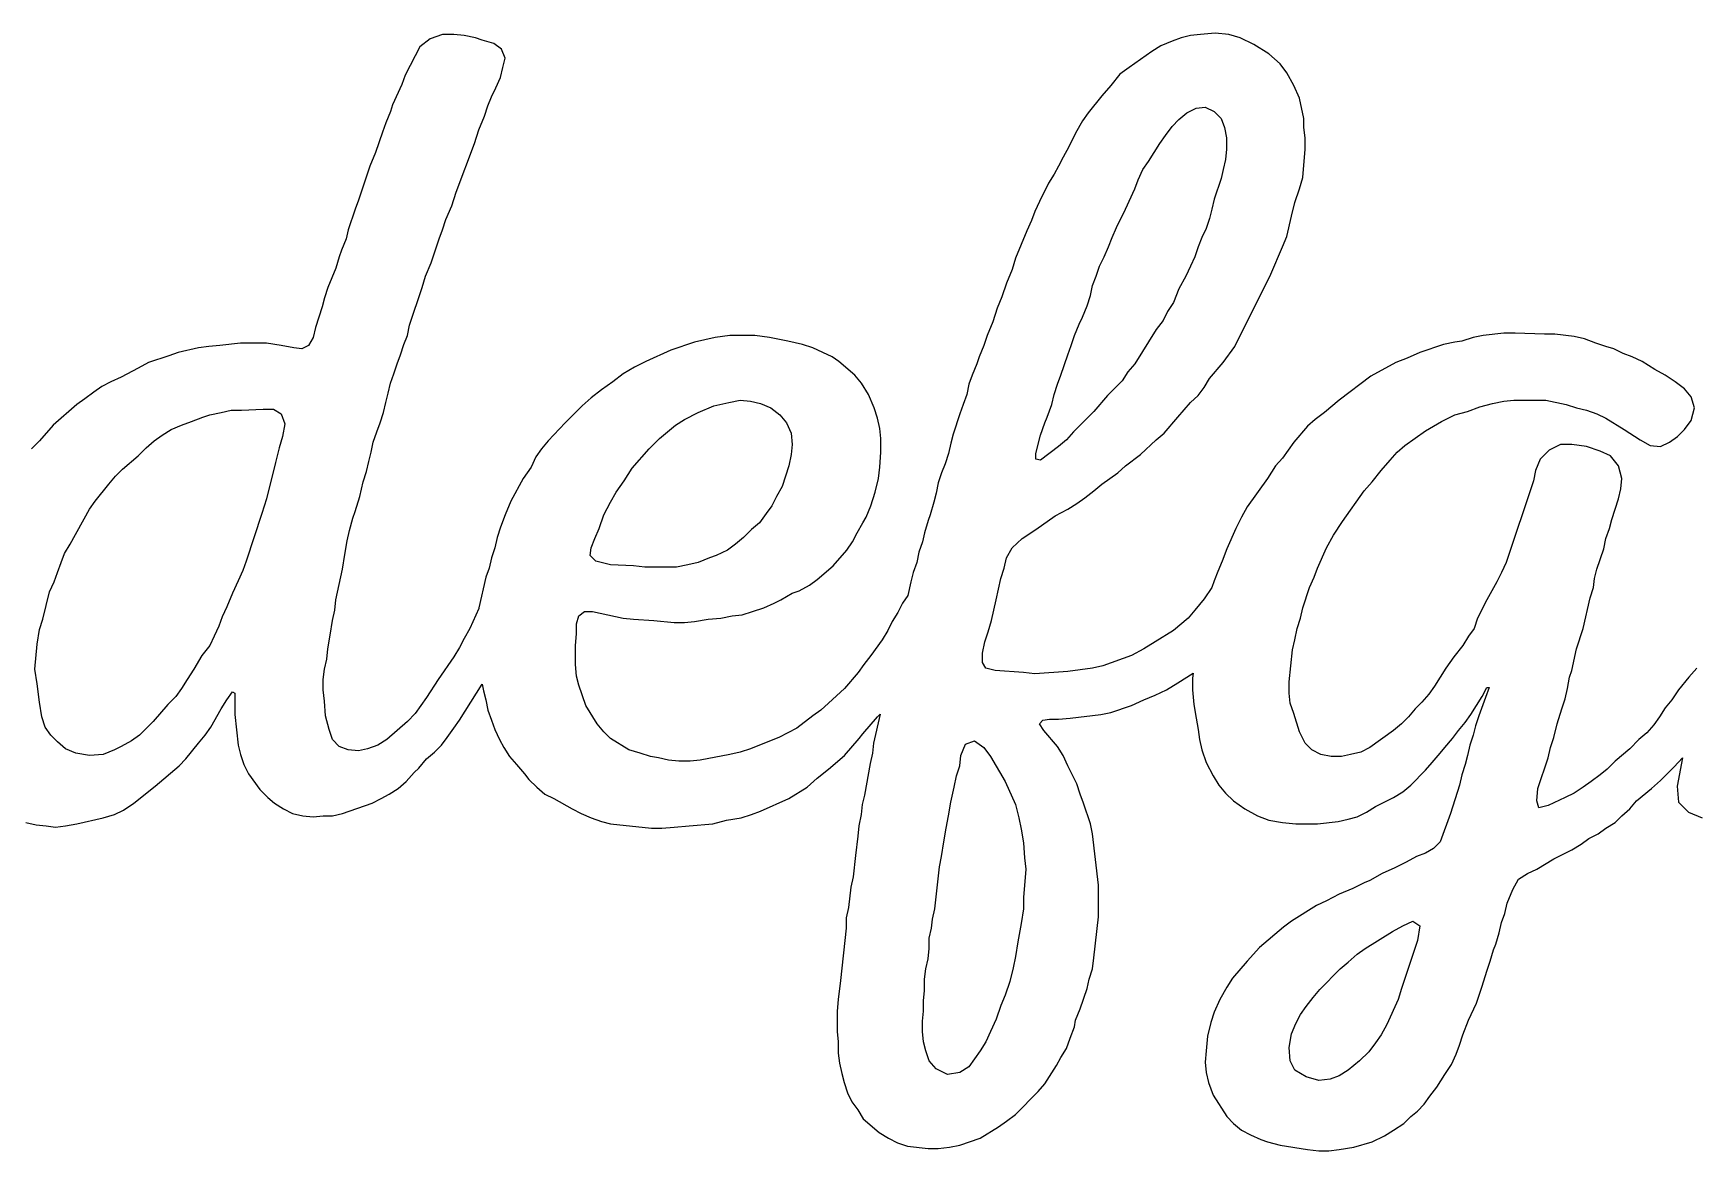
# Model space of a CAD drawing. Header units: metres. Extents: x 0 to 150, y -4 to 10.
# Drawn here: x 18.83 to 39.16, y -4.1 to 9.57 of the extents above; entities that cross this region are included whole.
import ezdxf

# ---------------------------------------------------------------- set-up
doc = ezdxf.new("R2010")
doc.units = ezdxf.units.M

msp = doc.modelspace()

# ---------------------------------------------------------------- linework, layer by layer
for p, q in [((33.285, 9.569), (33.105, 9.555)), ((33.452, 9.555), (33.285, 9.569)), ((23.556, 9.402), (23.5, 9.291)), ((23.681, 9.499), (23.556, 9.402)), ((23.834, 9.555), (23.681, 9.499)), ((23.973, 9.555), (23.834, 9.555)), ((24.098, 9.541), (23.973, 9.555)), ((24.236, 9.513), (24.098, 9.541)), ((24.32, 9.485), (24.236, 9.513)), ((24.459, 9.444), (24.32, 9.485)), ((24.556, 9.374), (24.459, 9.444)), ((24.598, 9.263), (24.556, 9.374)), ((32.619, 9.416), (32.508, 9.347)), ((32.758, 9.472), (32.619, 9.416)), ((32.869, 9.513), (32.758, 9.472)), ((32.98, 9.541), (32.869, 9.513)), ((33.105, 9.555), (32.98, 9.541)), ((33.591, 9.513), (33.452, 9.555)), ((33.758, 9.43), (33.591, 9.513)), ((33.938, 9.319), (33.758, 9.43)), ((23.5, 9.291), (23.375, 9.055)), ((24.542, 9.027), (24.57, 9.152)), ((24.57, 9.152), (24.598, 9.263)), ((32.23, 9.152), (32.119, 9.069)), ((32.508, 9.347), (32.23, 9.152)), ((34.077, 9.194), (33.938, 9.319)), ((34.16, 9.083), (34.077, 9.194)), ((23.375, 9.055), (23.334, 8.944)), ((24.486, 8.902), (24.542, 9.027)), ((32.119, 9.069), (32.008, 8.93)), ((34.244, 8.93), (34.16, 9.083)), ((23.334, 8.944), (23.223, 8.694)), ((24.389, 8.68), (24.431, 8.791)), ((24.431, 8.791), (24.486, 8.902)), ((31.897, 8.805), (31.73, 8.597)), ((32.008, 8.93), (31.897, 8.805)), ((34.313, 8.777), (34.244, 8.93)), ((34.369, 8.527), (34.313, 8.777)), ((23.195, 8.61), (23.139, 8.472)), ((23.223, 8.694), (23.195, 8.61)), ((24.278, 8.388), (24.348, 8.555)), ((24.348, 8.555), (24.389, 8.68)), ((31.73, 8.597), (31.66, 8.499)), ((32.841, 8.513), (32.938, 8.597)), ((32.938, 8.597), (33.049, 8.652)), ((33.049, 8.652), (33.16, 8.666)), ((33.16, 8.666), (33.272, 8.61)), ((33.272, 8.61), (33.355, 8.527)), ((23.098, 8.36), (23.014, 8.11)), ((23.139, 8.472), (23.098, 8.36)), ((24.223, 8.222), (24.278, 8.388)), ((31.577, 8.347), (31.494, 8.18)), ((31.66, 8.499), (31.577, 8.347)), ((32.674, 8.319), (32.758, 8.43)), ((32.758, 8.43), (32.841, 8.513)), ((33.355, 8.527), (33.397, 8.416)), ((33.397, 8.416), (33.424, 8.291)), ((34.369, 8.416), (34.369, 8.527)), ((34.383, 8.291), (34.369, 8.416)), ((24, 7.624), (24.223, 8.222)), ((31.494, 8.18), (31.424, 8.055)), ((32.466, 7.999), (32.605, 8.222)), ((32.605, 8.222), (32.674, 8.319)), ((33.424, 8.152), (33.41, 8.027)), ((33.424, 8.291), (33.424, 8.152)), ((34.355, 7.805), (34.383, 8.152)), ((34.383, 8.152), (34.383, 8.291)), ((22.945, 7.944), (22.806, 7.527)), ((23.014, 8.11), (22.945, 7.944)), ((31.369, 7.944), (31.313, 7.847)), ((31.424, 8.055), (31.369, 7.944)), ((32.397, 7.902), (32.466, 7.999)), ((33.41, 8.027), (33.383, 7.902)), ((31.244, 7.735), (31.133, 7.513)), ((31.313, 7.847), (31.244, 7.735)), ((32.299, 7.666), (32.341, 7.777)), ((32.341, 7.777), (32.397, 7.902)), ((33.355, 7.791), (33.272, 7.541)), ((33.383, 7.902), (33.355, 7.791)), ((34.313, 7.666), (34.355, 7.805)), ((22.806, 7.527), (22.764, 7.416)), ((23.945, 7.458), (24, 7.624)), ((32.188, 7.416), (32.299, 7.666)), ((33.272, 7.541), (33.244, 7.416)), ((34.258, 7.499), (34.313, 7.666)), ((22.764, 7.416), (22.681, 7.166)), ((23.875, 7.291), (23.945, 7.458)), ((31.077, 7.388), (31.035, 7.277)), ((31.133, 7.513), (31.077, 7.388)), ((32.077, 7.194), (32.188, 7.416)), ((33.244, 7.416), (33.216, 7.305)), ((34.16, 7.083), (34.216, 7.333)), ((34.216, 7.333), (34.258, 7.499)), ((22.681, 7.166), (22.653, 7.055)), ((23.792, 7.055), (23.834, 7.166)), ((23.834, 7.166), (23.875, 7.291)), ((30.98, 7.152), (30.841, 6.819)), ((31.035, 7.277), (30.98, 7.152)), ((32.022, 7.069), (32.077, 7.194)), ((33.174, 7.18), (33.119, 7.069)), ((33.216, 7.305), (33.174, 7.18)), ((22.598, 6.916), (22.57, 6.833)), ((22.653, 7.055), (22.598, 6.916)), ((23.695, 6.763), (23.792, 7.055)), ((31.924, 6.833), (31.98, 6.958)), ((31.98, 6.958), (32.022, 7.069)), ((33.077, 6.958), (33.035, 6.833)), ((33.119, 7.069), (33.077, 6.958)), ((33.966, 6.624), (34.105, 6.958)), ((34.105, 6.958), (34.16, 7.083)), ((22.57, 6.833), (22.528, 6.694)), ((23.625, 6.597), (23.695, 6.763)), ((30.841, 6.819), (30.799, 6.68)), ((31.827, 6.597), (31.869, 6.722)), ((31.869, 6.722), (31.924, 6.833)), ((32.98, 6.722), (32.924, 6.597)), ((33.035, 6.833), (32.98, 6.722)), ((22.528, 6.694), (22.431, 6.458)), ((23.584, 6.458), (23.625, 6.597)), ((30.73, 6.513), (30.674, 6.347)), ((30.799, 6.68), (30.73, 6.513)), ((31.785, 6.486), (31.827, 6.597)), ((32.924, 6.597), (32.841, 6.444)), ((33.522, 5.736), (33.966, 6.624)), ((22.389, 6.333), (22.361, 6.222)), ((22.431, 6.458), (22.389, 6.333)), ((23.431, 5.999), (23.584, 6.458)), ((30.674, 6.347), (30.619, 6.208)), ((31.716, 6.236), (31.758, 6.361)), ((31.758, 6.361), (31.785, 6.486)), ((32.841, 6.444), (32.772, 6.277)), ((22.361, 6.222), (22.278, 5.972)), ((30.619, 6.208), (30.563, 6.041)), ((31.66, 6.097), (31.716, 6.236)), ((32.702, 6.166), (32.647, 6.055)), ((32.772, 6.277), (32.702, 6.166)), ((22.278, 5.972), (22.25, 5.847)), ((23.403, 5.874), (23.431, 5.999)), ((30.563, 6.041), (30.494, 5.874)), ((31.563, 5.874), (31.619, 6.013)), ((31.619, 6.013), (31.66, 6.097)), ((32.563, 5.944), (32.299, 5.527)), ((32.647, 6.055), (32.563, 5.944)), ((36.813, 5.902), (36.563, 5.874)), ((36.952, 5.902), (36.813, 5.902)), ((37.313, 5.888), (36.952, 5.902)), ((20.848, 5.722), (20.598, 5.666)), ((20.973, 5.736), (20.848, 5.722)), ((21.111, 5.749), (20.973, 5.736)), ((21.361, 5.777), (21.111, 5.749)), ((21.681, 5.777), (21.361, 5.777)), ((21.861, 5.749), (21.681, 5.777)), ((22.014, 5.722), (21.861, 5.749)), ((22.111, 5.708), (22.014, 5.722)), ((22.195, 5.749), (22.111, 5.708)), ((22.25, 5.847), (22.195, 5.749)), ((23.32, 5.638), (23.361, 5.763)), ((23.361, 5.763), (23.403, 5.874)), ((26.625, 5.694), (26.32, 5.555)), ((26.917, 5.791), (26.625, 5.694)), ((27.167, 5.847), (26.917, 5.791)), ((27.348, 5.874), (27.167, 5.847)), ((27.653, 5.874), (27.348, 5.874)), ((27.834, 5.847), (27.653, 5.874)), ((28.056, 5.805), (27.834, 5.847)), ((28.236, 5.763), (28.056, 5.805)), ((28.361, 5.722), (28.236, 5.763)), ((28.486, 5.666), (28.361, 5.722)), ((30.452, 5.749), (30.397, 5.611)), ((30.494, 5.874), (30.452, 5.749)), ((31.48, 5.638), (31.522, 5.749)), ((31.522, 5.749), (31.563, 5.874)), ((33.383, 5.541), (33.522, 5.736)), ((36.077, 5.763), (35.786, 5.666)), ((36.216, 5.791), (36.077, 5.763)), ((36.3, 5.805), (36.216, 5.791)), ((36.438, 5.847), (36.3, 5.805)), ((36.563, 5.874), (36.438, 5.847)), ((37.438, 5.888), (37.313, 5.888)), ((37.675, 5.861), (37.438, 5.888)), ((37.8, 5.833), (37.675, 5.861)), ((37.938, 5.777), (37.8, 5.833)), ((38.063, 5.736), (37.938, 5.777)), ((38.161, 5.708), (38.063, 5.736)), ((38.272, 5.652), (38.161, 5.708)), ((20.236, 5.541), (20.111, 5.472)), ((20.486, 5.624), (20.236, 5.541)), ((20.598, 5.666), (20.486, 5.624)), ((23.236, 5.402), (23.278, 5.527)), ((23.278, 5.527), (23.32, 5.638)), ((26.32, 5.555), (26.181, 5.486)), ((28.598, 5.611), (28.486, 5.666)), ((28.681, 5.555), (28.598, 5.611)), ((28.875, 5.388), (28.681, 5.555)), ((30.369, 5.527), (30.313, 5.388)), ((30.397, 5.611), (30.369, 5.527)), ((31.397, 5.388), (31.48, 5.638)), ((32.299, 5.527), (32.216, 5.43)), ((33.216, 5.347), (33.383, 5.541)), ((35.494, 5.541), (35.188, 5.374)), ((35.633, 5.597), (35.494, 5.541)), ((35.786, 5.666), (35.633, 5.597)), ((38.383, 5.611), (38.272, 5.652)), ((38.508, 5.555), (38.383, 5.611)), ((38.661, 5.458), (38.508, 5.555)), ((19.778, 5.305), (19.667, 5.249)), ((19.903, 5.361), (19.778, 5.305)), ((20.111, 5.472), (19.903, 5.361)), ((23.167, 5.166), (23.195, 5.291)), ((23.195, 5.291), (23.236, 5.402)), ((25.917, 5.305), (25.778, 5.208)), ((26.042, 5.402), (25.917, 5.305)), ((26.181, 5.486), (26.042, 5.402)), ((28.959, 5.291), (28.875, 5.388)), ((29.042, 5.152), (28.959, 5.291)), ((30.313, 5.388), (30.272, 5.277)), ((31.355, 5.277), (31.397, 5.388)), ((32.147, 5.319), (31.966, 5.138)), ((32.216, 5.43), (32.147, 5.319)), ((33.147, 5.236), (33.216, 5.347)), ((35.188, 5.374), (34.8, 5.083)), ((38.786, 5.388), (38.661, 5.458)), ((38.911, 5.305), (38.786, 5.388)), ((39.022, 5.222), (38.911, 5.305)), ((19.459, 5.097), (19.361, 5.027)), ((19.57, 5.18), (19.459, 5.097)), ((19.667, 5.249), (19.57, 5.18)), ((23.139, 5.055), (23.167, 5.166)), ((25.653, 5.111), (25.542, 5.013)), ((25.778, 5.208), (25.653, 5.111)), ((29.111, 4.986), (29.042, 5.152)), ((30.244, 5.152), (30.202, 5.027)), ((30.272, 5.277), (30.244, 5.152)), ((31.285, 5.027), (31.313, 5.152)), ((31.313, 5.152), (31.355, 5.277)), ((31.966, 5.138), (31.799, 4.944)), ((32.98, 5.055), (33.077, 5.138)), ((33.077, 5.138), (33.147, 5.236)), ((39.105, 5.124), (39.022, 5.222)), ((39.147, 4.986), (39.105, 5.124)), ((19.361, 5.027), (19.07, 4.777)), ((20.903, 4.874), (20.986, 4.902)), ((20.986, 4.902), (21.125, 4.93)), ((21.125, 4.93), (21.25, 4.958)), ((21.25, 4.958), (21.375, 4.958)), ((21.375, 4.958), (21.639, 4.972)), ((21.639, 4.972), (21.764, 4.972)), ((21.764, 4.972), (21.861, 4.916)), ((21.861, 4.916), (21.903, 4.791)), ((23.07, 4.805), (23.111, 4.93)), ((23.111, 4.93), (23.139, 5.055)), ((25.542, 5.013), (25.334, 4.805)), ((26.792, 4.847), (26.959, 4.93)), ((26.959, 4.93), (27.153, 5.013)), ((27.153, 5.013), (27.334, 5.055)), ((27.334, 5.055), (27.473, 5.083)), ((27.473, 5.083), (27.598, 5.069)), ((27.598, 5.069), (27.723, 5.041)), ((27.723, 5.041), (27.848, 4.986)), ((27.848, 4.986), (27.959, 4.902)), ((27.959, 4.902), (28.042, 4.805)), ((29.153, 4.861), (29.111, 4.986)), ((30.16, 4.916), (30.077, 4.666)), ((30.202, 5.027), (30.16, 4.916)), ((31.23, 4.874), (31.285, 5.027)), ((31.799, 4.944), (31.549, 4.694)), ((32.827, 4.874), (32.98, 5.055)), ((34.619, 4.93), (34.508, 4.847)), ((34.8, 5.083), (34.619, 4.93)), ((36.05, 4.819), (36.216, 4.902)), ((36.216, 4.902), (36.369, 4.944)), ((36.369, 4.944), (36.522, 4.999)), ((36.522, 4.999), (36.675, 5.041)), ((36.675, 5.041), (36.813, 5.069)), ((36.813, 5.069), (36.938, 5.083)), ((36.938, 5.083), (37.327, 5.083)), ((37.327, 5.083), (37.577, 5.027)), ((37.577, 5.027), (37.702, 4.986)), ((37.702, 4.986), (37.827, 4.958)), ((37.827, 4.958), (37.952, 4.916)), ((37.952, 4.916), (38.063, 4.861)), ((39.105, 4.833), (39.147, 4.986)), ((19.07, 4.777), (18.903, 4.583)), ((20.403, 4.652), (20.514, 4.722)), ((20.514, 4.722), (20.639, 4.777)), ((20.639, 4.777), (20.764, 4.819)), ((20.764, 4.819), (20.903, 4.874)), ((21.903, 4.791), (21.875, 4.638)), ((22.986, 4.569), (23.028, 4.694)), ((23.028, 4.694), (23.07, 4.805)), ((25.334, 4.805), (25.125, 4.583)), ((26.486, 4.611), (26.681, 4.777)), ((26.681, 4.777), (26.792, 4.847)), ((28.042, 4.805), (28.098, 4.68)), ((28.098, 4.68), (28.111, 4.541)), ((29.181, 4.736), (29.153, 4.861)), ((29.195, 4.611), (29.181, 4.736)), ((31.147, 4.652), (31.202, 4.805)), ((31.202, 4.805), (31.23, 4.874)), ((31.549, 4.694), (31.466, 4.597)), ((32.563, 4.597), (32.66, 4.68)), ((32.66, 4.68), (32.827, 4.874)), ((34.411, 4.763), (34.244, 4.569)), ((34.508, 4.847), (34.411, 4.763)), ((35.605, 4.527), (35.855, 4.708)), ((35.855, 4.708), (36.05, 4.819)), ((38.063, 4.861), (38.286, 4.722)), ((38.286, 4.722), (38.48, 4.597)), ((38.938, 4.638), (39.022, 4.722)), ((39.022, 4.722), (39.105, 4.833)), ((18.903, 4.583), (18.806, 4.486)), ((20.111, 4.402), (20.209, 4.499)), ((20.209, 4.499), (20.306, 4.583)), ((20.306, 4.583), (20.403, 4.652)), ((21.834, 4.499), (21.792, 4.319)), ((21.875, 4.638), (21.834, 4.499)), ((22.959, 4.444), (22.986, 4.569)), ((25.042, 4.486), (24.973, 4.388)), ((25.125, 4.583), (25.042, 4.486)), ((26.153, 4.249), (26.361, 4.486)), ((26.361, 4.486), (26.486, 4.611)), ((28.111, 4.541), (28.098, 4.416)), ((29.195, 4.444), (29.195, 4.611)), ((30.049, 4.555), (30.022, 4.43)), ((30.077, 4.666), (30.049, 4.555)), ((31.091, 4.43), (31.147, 4.652)), ((31.369, 4.513), (31.147, 4.347)), ((31.466, 4.597), (31.369, 4.513)), ((32.369, 4.416), (32.563, 4.597)), ((34.244, 4.569), (34.105, 4.374)), ((35.508, 4.444), (35.605, 4.527)), ((37.508, 4.541), (37.369, 4.472)), ((37.647, 4.541), (37.508, 4.541)), ((37.827, 4.513), (37.647, 4.541)), ((37.994, 4.458), (37.827, 4.513)), ((38.48, 4.597), (38.605, 4.527)), ((38.605, 4.527), (38.73, 4.513)), ((38.73, 4.513), (38.841, 4.569)), ((38.841, 4.569), (38.938, 4.638)), ((19.917, 4.236), (20.111, 4.402)), ((21.792, 4.319), (21.681, 3.874)), ((22.903, 4.208), (22.931, 4.333)), ((22.931, 4.333), (22.959, 4.444)), ((24.973, 4.388), (24.917, 4.263)), ((28.07, 4.277), (27.986, 4.027)), ((28.098, 4.416), (28.07, 4.277)), ((29.181, 4.263), (29.195, 4.444)), ((29.98, 4.305), (29.938, 4.194)), ((30.022, 4.43), (29.98, 4.305)), ((31.091, 4.361), (31.091, 4.43)), ((31.147, 4.347), (31.091, 4.361)), ((32.091, 4.194), (32.188, 4.277)), ((32.188, 4.277), (32.369, 4.416)), ((34.022, 4.277), (33.925, 4.124)), ((34.105, 4.374), (34.022, 4.277)), ((35.313, 4.222), (35.425, 4.347)), ((35.425, 4.347), (35.508, 4.444)), ((37.258, 4.361), (37.202, 4.222)), ((37.369, 4.472), (37.258, 4.361)), ((38.119, 4.402), (37.994, 4.458)), ((38.216, 4.277), (38.119, 4.402)), ((38.258, 4.124), (38.216, 4.277)), ((19.75, 4.055), (19.834, 4.152)), ((19.834, 4.152), (19.917, 4.236)), ((22.82, 3.902), (22.861, 4.083)), ((22.861, 4.083), (22.903, 4.208)), ((24.82, 4.124), (24.667, 3.847)), ((24.917, 4.263), (24.82, 4.124)), ((25.959, 3.958), (26.056, 4.097)), ((26.056, 4.097), (26.153, 4.249)), ((29.125, 3.958), (29.167, 4.124)), ((29.167, 4.124), (29.181, 4.263)), ((29.897, 4.069), (29.869, 3.944)), ((29.938, 4.194), (29.897, 4.069)), ((31.897, 4.055), (32.091, 4.194)), ((33.925, 4.124), (33.675, 3.777)), ((35.105, 3.972), (35.202, 4.083)), ((35.202, 4.083), (35.313, 4.222)), ((37.175, 4.097), (36.841, 3.097)), ((37.202, 4.222), (37.175, 4.097)), ((38.244, 3.999), (38.258, 4.124)), ((19.584, 3.847), (19.75, 4.055)), ((21.681, 3.874), (21.625, 3.694)), ((22.764, 3.722), (22.82, 3.902)), ((25.889, 3.833), (25.959, 3.958)), ((27.917, 3.902), (27.861, 3.791)), ((27.986, 4.027), (27.917, 3.902)), ((29.07, 3.791), (29.125, 3.958)), ((29.869, 3.944), (29.841, 3.833)), ((31.591, 3.819), (31.688, 3.888)), ((31.688, 3.888), (31.799, 3.972)), ((31.799, 3.972), (31.897, 4.055)), ((34.841, 3.597), (35.105, 3.972)), ((38.133, 3.624), (38.216, 3.874)), ((38.216, 3.874), (38.244, 3.999)), ((19.278, 3.319), (19.514, 3.749)), ((19.514, 3.749), (19.584, 3.847)), ((21.625, 3.694), (21.431, 3.111)), ((22.736, 3.638), (22.764, 3.722)), ((24.598, 3.68), (24.542, 3.527)), ((24.667, 3.847), (24.598, 3.68)), ((25.75, 3.513), (25.806, 3.68)), ((25.806, 3.68), (25.889, 3.833)), ((27.792, 3.694), (27.709, 3.583)), ((27.861, 3.791), (27.792, 3.694)), ((29.014, 3.652), (29.07, 3.791)), ((29.799, 3.68), (29.772, 3.611)), ((29.841, 3.833), (29.799, 3.68)), ((31.091, 3.499), (31.327, 3.666)), ((31.327, 3.666), (31.48, 3.749)), ((31.48, 3.749), (31.591, 3.819)), ((33.675, 3.777), (33.605, 3.652)), ((22.667, 3.361), (22.695, 3.486)), ((22.695, 3.486), (22.736, 3.638)), ((24.542, 3.527), (24.5, 3.402)), ((25.695, 3.388), (25.75, 3.513)), ((27.611, 3.499), (27.514, 3.402)), ((27.709, 3.583), (27.611, 3.499)), ((28.848, 3.347), (28.903, 3.458)), ((28.903, 3.458), (28.973, 3.583)), ((28.973, 3.583), (29.014, 3.652)), ((29.73, 3.458), (29.702, 3.347)), ((29.772, 3.611), (29.73, 3.458)), ((30.924, 3.388), (31.091, 3.499)), ((33.536, 3.513), (33.425, 3.263)), ((33.605, 3.652), (33.536, 3.513)), ((34.73, 3.43), (34.841, 3.597)), ((38.063, 3.388), (38.105, 3.513)), ((38.105, 3.513), (38.133, 3.624)), ((19.209, 3.208), (19.278, 3.319)), ((22.639, 3.194), (22.667, 3.361)), ((24.473, 3.277), (24.431, 3.152)), ((24.5, 3.402), (24.473, 3.277)), ((25.639, 3.18), (25.653, 3.277)), ((25.653, 3.277), (25.695, 3.388)), ((27.417, 3.319), (27.32, 3.249)), ((27.514, 3.402), (27.417, 3.319)), ((28.778, 3.249), (28.848, 3.347)), ((29.702, 3.347), (29.66, 3.222)), ((30.73, 3.152), (30.799, 3.277)), ((30.799, 3.277), (30.924, 3.388)), ((33.425, 3.263), (33.369, 3.111)), ((34.536, 3.027), (34.647, 3.277)), ((34.647, 3.277), (34.73, 3.43)), ((37.952, 3.013), (38.036, 3.263)), ((38.036, 3.263), (38.063, 3.388)), ((19.125, 2.972), (19.167, 3.097)), ((19.167, 3.097), (19.209, 3.208)), ((21.431, 3.111), (21.389, 2.999)), ((22.611, 3.013), (22.639, 3.194)), ((24.431, 3.152), (24.403, 3.027)), ((25.709, 3.111), (25.639, 3.18)), ((25.889, 3.069), (25.709, 3.111)), ((26.167, 3.055), (25.889, 3.069)), ((26.306, 3.041), (26.167, 3.055)), ((26.834, 3.069), (26.695, 3.041)), ((26.959, 3.097), (26.834, 3.069)), ((27.098, 3.152), (26.959, 3.097)), ((27.181, 3.18), (27.098, 3.152)), ((27.32, 3.249), (27.181, 3.18)), ((28.417, 2.888), (28.611, 3.055)), ((28.611, 3.055), (28.778, 3.249)), ((29.633, 3.097), (29.591, 2.972)), ((29.66, 3.222), (29.633, 3.097)), ((30.702, 3.027), (30.73, 3.152)), ((33.369, 3.111), (33.315, 2.986)), ((36.841, 3.097), (36.786, 2.972)), ((19.028, 2.736), (19.084, 2.861)), ((19.084, 2.861), (19.125, 2.972)), ((21.334, 2.874), (21.264, 2.722)), ((21.389, 2.999), (21.334, 2.874)), ((22.528, 2.638), (22.611, 3.013)), ((24.362, 2.916), (24.278, 2.541)), ((24.403, 3.027), (24.362, 2.916)), ((26.695, 3.041), (26.306, 3.041)), ((28.32, 2.819), (28.417, 2.888)), ((29.563, 2.861), (29.526, 2.691)), ((29.591, 2.972), (29.563, 2.861)), ((30.605, 2.638), (30.66, 2.902)), ((30.66, 2.902), (30.702, 3.027)), ((33.272, 2.874), (33.244, 2.791)), ((33.315, 2.986), (33.272, 2.874)), ((34.438, 2.791), (34.494, 2.916)), ((34.494, 2.916), (34.536, 3.027)), ((36.73, 2.861), (36.605, 2.638)), ((36.786, 2.972), (36.73, 2.861)), ((37.911, 2.791), (37.925, 2.902)), ((37.925, 2.902), (37.952, 3.013)), ((18.945, 2.402), (19.028, 2.736)), ((21.264, 2.722), (21.195, 2.555)), ((27.973, 2.638), (28.111, 2.722)), ((28.111, 2.722), (28.195, 2.749)), ((28.195, 2.749), (28.32, 2.819)), ((29.526, 2.691), (29.459, 2.597)), ((33.147, 2.652), (33.035, 2.513)), ((33.244, 2.791), (33.147, 2.652)), ((34.355, 2.541), (34.438, 2.791)), ((37.786, 2.291), (37.869, 2.666)), ((37.869, 2.666), (37.911, 2.791)), ((21.195, 2.555), (21.139, 2.43)), ((22.486, 2.388), (22.514, 2.513)), ((22.514, 2.513), (22.528, 2.638)), ((24.278, 2.535), (24.167, 2.291)), ((24.278, 2.541), (24.278, 2.535)), ((25.473, 2.347), (25.5, 2.444)), ((25.5, 2.444), (25.57, 2.499)), ((25.57, 2.499), (25.667, 2.499)), ((25.667, 2.499), (26.042, 2.416)), ((27.236, 2.416), (27.375, 2.444)), ((27.375, 2.444), (27.5, 2.458)), ((27.5, 2.458), (27.625, 2.499)), ((27.625, 2.499), (27.764, 2.541)), ((27.764, 2.541), (27.889, 2.597)), ((27.889, 2.597), (27.973, 2.638)), ((29.403, 2.486), (29.334, 2.374)), ((29.459, 2.597), (29.403, 2.486)), ((30.549, 2.388), (30.605, 2.638)), ((33.035, 2.513), (32.952, 2.416)), ((34.327, 2.416), (34.355, 2.541)), ((36.605, 2.638), (36.494, 2.416)), ((18.875, 2.097), (18.903, 2.277)), ((18.903, 2.277), (18.945, 2.402)), ((21.098, 2.319), (21.042, 2.194)), ((21.139, 2.43), (21.098, 2.319)), ((22.459, 2.208), (22.486, 2.388)), ((24.167, 2.291), (24.098, 2.166)), ((25.473, 2.222), (25.473, 2.347)), ((26.042, 2.416), (26.167, 2.402)), ((26.167, 2.402), (26.417, 2.388)), ((26.417, 2.388), (26.667, 2.361)), ((26.667, 2.361), (26.792, 2.361)), ((26.792, 2.361), (26.917, 2.374)), ((26.917, 2.374), (27.084, 2.402)), ((27.084, 2.402), (27.236, 2.416)), ((29.278, 2.263), (29.209, 2.152)), ((29.334, 2.374), (29.278, 2.263)), ((30.466, 2.124), (30.508, 2.249)), ((30.508, 2.249), (30.549, 2.388)), ((32.772, 2.263), (32.549, 2.124)), ((32.952, 2.416), (32.772, 2.263)), ((34.258, 2.152), (34.286, 2.291)), ((34.286, 2.291), (34.327, 2.416)), ((36.452, 2.291), (36.383, 2.194)), ((36.494, 2.416), (36.452, 2.291)), ((37.702, 2.041), (37.786, 2.291)), ((18.848, 1.791), (18.875, 2.097)), ((20.986, 2.083), (20.889, 1.958)), ((21.042, 2.194), (20.986, 2.083)), ((22.417, 1.916), (22.431, 2.041)), ((22.431, 2.041), (22.459, 2.208)), ((24.042, 2.055), (23.973, 1.944)), ((24.098, 2.166), (24.042, 2.055)), ((25.459, 2.083), (25.473, 2.222)), ((25.459, 1.847), (25.459, 2.083)), ((29.209, 2.152), (29.07, 1.958)), ((30.438, 1.986), (30.466, 2.124)), ((32.41, 2.041), (32.258, 1.958)), ((32.549, 2.124), (32.41, 2.041)), ((34.23, 2.027), (34.258, 2.152)), ((36.313, 2.083), (36.202, 1.944)), ((36.383, 2.194), (36.313, 2.083)), ((37.647, 1.777), (37.702, 2.041)), ((20.889, 1.958), (20.792, 1.791)), ((22.389, 1.791), (22.417, 1.916)), ((23.973, 1.944), (23.778, 1.666)), ((25.473, 1.708), (25.459, 1.847)), ((28.986, 1.847), (28.917, 1.749)), ((29.07, 1.958), (28.986, 1.847)), ((30.438, 1.874), (30.438, 1.986)), ((30.48, 1.805), (30.438, 1.874)), ((31.91, 1.833), (31.785, 1.805)), ((32.258, 1.958), (31.91, 1.833)), ((34.188, 1.638), (34.23, 2.027)), ((36.202, 1.944), (36.105, 1.805)), ((18.875, 1.611), (18.848, 1.791)), ((20.709, 1.666), (20.639, 1.555)), ((20.792, 1.791), (20.709, 1.666)), ((22.375, 1.666), (22.389, 1.791)), ((22.375, 1.541), (22.375, 1.666)), ((23.778, 1.666), (23.639, 1.444)), ((25.5, 1.597), (25.473, 1.708)), ((28.917, 1.749), (28.75, 1.555)), ((30.591, 1.777), (30.48, 1.805)), ((30.938, 1.749), (30.591, 1.777)), ((31.077, 1.736), (30.938, 1.749)), ((31.48, 1.763), (31.077, 1.736)), ((31.785, 1.805), (31.48, 1.763)), ((32.827, 1.624), (33.015, 1.742)), ((33.015, 1.742), (33.008, 1.68)), ((33.008, 1.68), (33.008, 1.541)), ((34.188, 1.499), (34.188, 1.638)), ((36.105, 1.805), (35.966, 1.583)), ((37.591, 1.555), (37.619, 1.694)), ((37.619, 1.694), (37.647, 1.777)), ((39.077, 1.694), (38.952, 1.541)), ((39.175, 1.805), (39.077, 1.694)), ((18.903, 1.388), (18.875, 1.611)), ((20.57, 1.458), (20.473, 1.361)), ((20.639, 1.555), (20.57, 1.458)), ((21.195, 1.416), (21.264, 1.513)), ((21.264, 1.513), (21.292, 1.499)), ((21.292, 1.499), (21.292, 1.236)), ((22.389, 1.402), (22.375, 1.541)), ((23.639, 1.444), (23.5, 1.249)), ((24.042, 1.166), (24.316, 1.607)), ((24.316, 1.607), (24.334, 1.527)), ((24.334, 1.527), (24.362, 1.416)), ((25.584, 1.347), (25.5, 1.597)), ((28.75, 1.555), (28.556, 1.374)), ((32.41, 1.416), (32.549, 1.472)), ((32.549, 1.472), (32.688, 1.541)), ((32.688, 1.541), (32.827, 1.624)), ((33.008, 1.541), (33.022, 1.361)), ((34.202, 1.374), (34.188, 1.499)), ((35.897, 1.486), (35.813, 1.388)), ((35.966, 1.583), (35.897, 1.486)), ((36.411, 1.236), (36.55, 1.458)), ((36.591, 1.444), (36.508, 1.222)), ((36.55, 1.458), (36.605, 1.569)), ((36.633, 1.569), (36.591, 1.444)), ((36.605, 1.569), (36.633, 1.569)), ((37.522, 1.305), (37.563, 1.43)), ((37.563, 1.43), (37.591, 1.555)), ((38.952, 1.541), (38.869, 1.416)), ((18.931, 1.208), (18.903, 1.388)), ((20.473, 1.361), (20.292, 1.152)), ((21, 1.083), (21.125, 1.305)), ((21.125, 1.305), (21.195, 1.416)), ((21.292, 1.236), (21.334, 0.861)), ((22.403, 1.222), (22.389, 1.402)), ((22.445, 1.055), (22.403, 1.222)), ((23.5, 1.249), (23.403, 1.152)), ((24.362, 1.416), (24.389, 1.291)), ((24.389, 1.291), (24.431, 1.166)), ((25.723, 1.124), (25.584, 1.347)), ((28.361, 1.222), (28.167, 1.069)), ((28.459, 1.291), (28.361, 1.222)), ((28.556, 1.374), (28.459, 1.291)), ((29.186, 1.241), (29.105, 0.888)), ((29.153, 1.208), (29.186, 1.241)), ((31.508, 1.194), (31.883, 1.236)), ((31.883, 1.236), (32.008, 1.263)), ((32.008, 1.263), (32.258, 1.347)), ((32.258, 1.347), (32.41, 1.416)), ((33.022, 1.361), (33.05, 1.194)), ((34.244, 1.249), (34.202, 1.374)), ((34.313, 1.027), (34.244, 1.249)), ((35.73, 1.305), (35.647, 1.208)), ((35.813, 1.388), (35.73, 1.305)), ((36.341, 1.138), (36.411, 1.236)), ((36.508, 1.222), (36.466, 1.097)), ((37.466, 1.124), (37.522, 1.305)), ((38.786, 1.319), (38.716, 1.208)), ((38.869, 1.416), (38.786, 1.319)), ((18.973, 1.083), (18.931, 1.208)), ((19.042, 0.986), (18.973, 1.083)), ((20.292, 1.152), (20.125, 0.986)), ((20.931, 0.986), (21, 1.083)), ((22.486, 0.93), (22.445, 1.055)), ((23.403, 1.152), (23.153, 0.93)), ((23.889, 0.958), (23.973, 1.069)), ((23.973, 1.069), (24.042, 1.166)), ((24.431, 1.166), (24.473, 1.055)), ((24.473, 1.055), (24.528, 0.93)), ((25.806, 1.027), (25.723, 1.124)), ((25.889, 0.944), (25.806, 1.027)), ((28.167, 1.069), (27.945, 0.958)), ((28.973, 0.999), (29.153, 1.208)), ((31.133, 1.124), (31.174, 1.166)), ((31.188, 1.041), (31.133, 1.124)), ((31.174, 1.166), (31.258, 1.18)), ((31.355, 0.847), (31.188, 1.041)), ((31.258, 1.18), (31.369, 1.18)), ((31.369, 1.18), (31.508, 1.194)), ((33.05, 1.194), (33.077, 1.055)), ((33.077, 1.055), (33.091, 0.93)), ((34.383, 0.888), (34.313, 1.027)), ((35.466, 1.041), (35.175, 0.833)), ((35.563, 1.124), (35.466, 1.041)), ((35.647, 1.208), (35.563, 1.124)), ((36.188, 0.944), (36.258, 1.041)), ((36.258, 1.041), (36.341, 1.138)), ((36.466, 1.097), (36.438, 0.986)), ((37.425, 0.958), (37.466, 1.124)), ((38.647, 1.111), (38.563, 1.013)), ((38.716, 1.208), (38.647, 1.111)), ((19.125, 0.902), (19.042, 0.986)), ((19.223, 0.819), (19.125, 0.902)), ((19.348, 0.763), (19.223, 0.819)), ((19.903, 0.847), (19.82, 0.805)), ((20.028, 0.916), (19.903, 0.847)), ((20.125, 0.986), (20.028, 0.916)), ((20.695, 0.694), (20.848, 0.888)), ((20.848, 0.888), (20.931, 0.986)), ((21.334, 0.861), (21.361, 0.749)), ((22.57, 0.847), (22.486, 0.93)), ((22.681, 0.805), (22.57, 0.847)), ((22.917, 0.819), (22.806, 0.791)), ((23.042, 0.861), (22.917, 0.819)), ((23.153, 0.93), (23.042, 0.861)), ((23.736, 0.777), (23.82, 0.861)), ((23.82, 0.861), (23.889, 0.958)), ((24.528, 0.93), (24.584, 0.833)), ((24.584, 0.833), (24.653, 0.722)), ((26.111, 0.805), (25.889, 0.944)), ((27.598, 0.819), (27.473, 0.777)), ((27.709, 0.861), (27.598, 0.819)), ((27.945, 0.958), (27.709, 0.861)), ((28.75, 0.736), (28.931, 0.944)), ((28.931, 0.944), (28.973, 0.999)), ((29.105, 0.888), (29.091, 0.763)), ((30.174, 0.736), (30.23, 0.874)), ((30.23, 0.874), (30.341, 0.916)), ((30.341, 0.916), (30.452, 0.833)), ((30.452, 0.833), (30.535, 0.722)), ((31.424, 0.736), (31.355, 0.847)), ((33.091, 0.93), (33.119, 0.805)), ((34.466, 0.805), (34.383, 0.888)), ((35.175, 0.833), (35.063, 0.777)), ((36.036, 0.763), (36.091, 0.833)), ((36.091, 0.833), (36.188, 0.944)), ((36.397, 0.861), (36.369, 0.736)), ((36.438, 0.986), (36.397, 0.861)), ((37.355, 0.708), (37.383, 0.833)), ((37.383, 0.833), (37.425, 0.958)), ((38.355, 0.819), (38.175, 0.666)), ((38.466, 0.93), (38.355, 0.819)), ((38.563, 1.013), (38.466, 0.93)), ((19.514, 0.736), (19.348, 0.763)), ((19.681, 0.749), (19.514, 0.736)), ((19.82, 0.805), (19.681, 0.749)), ((20.32, 0.361), (20.611, 0.611)), ((20.611, 0.611), (20.695, 0.694)), ((21.361, 0.749), (21.403, 0.624)), ((21.403, 0.624), (21.459, 0.513)), ((22.806, 0.791), (22.681, 0.805)), ((23.542, 0.583), (23.639, 0.694)), ((23.639, 0.694), (23.736, 0.777)), ((24.653, 0.722), (24.736, 0.624)), ((24.736, 0.624), (24.834, 0.513)), ((26.25, 0.763), (26.111, 0.805)), ((26.375, 0.722), (26.25, 0.763)), ((26.473, 0.708), (26.375, 0.722)), ((26.598, 0.68), (26.473, 0.708)), ((26.723, 0.666), (26.598, 0.68)), ((26.861, 0.666), (26.723, 0.666)), ((26.986, 0.68), (26.861, 0.666)), ((27.348, 0.749), (26.986, 0.68)), ((27.473, 0.777), (27.348, 0.749)), ((28.556, 0.569), (28.75, 0.736)), ((29.063, 0.638), (28.994, 0.249)), ((29.091, 0.763), (29.063, 0.638)), ((30.119, 0.486), (30.16, 0.611)), ((30.16, 0.611), (30.174, 0.736)), ((30.535, 0.722), (30.716, 0.416)), ((31.48, 0.611), (31.424, 0.736)), ((31.591, 0.388), (31.48, 0.611)), ((33.119, 0.805), (33.175, 0.652)), ((33.175, 0.652), (33.258, 0.486)), ((34.577, 0.749), (34.466, 0.805)), ((34.702, 0.722), (34.577, 0.749)), ((34.827, 0.722), (34.702, 0.722)), ((34.938, 0.749), (34.827, 0.722)), ((35.063, 0.777), (34.938, 0.749)), ((35.855, 0.555), (35.938, 0.652)), ((35.938, 0.652), (36.036, 0.763)), ((36.341, 0.624), (36.3, 0.499)), ((36.369, 0.736), (36.341, 0.624)), ((37.23, 0.333), (37.355, 0.708)), ((38.175, 0.666), (38.077, 0.569)), ((38.897, 0.597), (38.998, 0.709)), ((38.998, 0.709), (38.935, 0.361)), ((21.459, 0.513), (21.598, 0.319)), ((23.292, 0.333), (23.389, 0.416)), ((23.389, 0.416), (23.486, 0.527)), ((23.486, 0.527), (23.542, 0.583)), ((24.834, 0.513), (24.889, 0.444)), ((24.889, 0.444), (24.986, 0.347)), ((28.292, 0.347), (28.417, 0.458)), ((28.417, 0.458), (28.556, 0.569)), ((30.091, 0.347), (30.119, 0.486)), ((30.716, 0.416), (30.841, 0.138)), ((33.258, 0.486), (33.327, 0.374)), ((35.675, 0.374), (35.855, 0.555)), ((36.3, 0.499), (36.272, 0.374)), ((37.883, 0.416), (37.786, 0.347)), ((37.994, 0.499), (37.883, 0.416)), ((38.077, 0.569), (37.994, 0.499)), ((38.619, 0.333), (38.73, 0.43)), ((38.73, 0.43), (38.897, 0.597)), ((20.056, 0.152), (20.32, 0.361)), ((21.598, 0.319), (21.695, 0.222)), ((21.695, 0.222), (21.778, 0.152)), ((22.973, 0.152), (23.084, 0.208)), ((23.084, 0.208), (23.181, 0.263)), ((23.181, 0.263), (23.292, 0.333)), ((24.986, 0.347), (25.084, 0.263)), ((25.084, 0.263), (25.195, 0.208)), ((25.195, 0.208), (25.417, 0.083)), ((27.723, 0.055), (28.07, 0.208)), ((28.07, 0.208), (28.292, 0.347)), ((28.994, 0.249), (28.966, 0.138)), ((30.049, 0.166), (30.091, 0.347)), ((31.633, 0.263), (31.591, 0.388)), ((31.674, 0.152), (31.633, 0.263)), ((33.327, 0.374), (33.411, 0.277)), ((33.411, 0.277), (33.508, 0.18)), ((35.244, 0.111), (35.466, 0.222)), ((35.466, 0.222), (35.577, 0.291)), ((35.577, 0.291), (35.675, 0.374)), ((36.272, 0.374), (36.161, 0.027)), ((37.216, 0.18), (37.23, 0.333)), ((37.563, 0.222), (37.355, 0.124)), ((37.675, 0.277), (37.563, 0.222)), ((37.786, 0.347), (37.675, 0.277)), ((38.438, 0.18), (38.619, 0.333)), ((38.935, 0.361), (38.949, 0.166)), ((19.681, -0.028), (19.82, 0.013)), ((19.82, 0.013), (19.931, 0.069)), ((19.931, 0.069), (20.056, 0.152)), ((21.778, 0.152), (21.889, 0.083)), ((21.889, 0.083), (22, 0.027)), ((22, 0.027), (22.125, 0)), ((22.125, 0), (22.25, -0.014)), ((22.25, -0.014), (22.375, 0)), ((22.375, 0), (22.486, 0)), ((22.486, 0), (22.611, 0.027)), ((22.611, 0.027), (22.973, 0.152)), ((25.417, 0.083), (25.528, 0.027)), ((25.528, 0.027), (25.653, -0.028)), ((27.486, -0.028), (27.611, 0.013)), ((27.611, 0.013), (27.723, 0.055)), ((28.952, 0.013), (28.924, -0.125)), ((28.966, 0.138), (28.952, 0.013)), ((29.994, -0.153), (30.022, 0)), ((30.022, 0), (30.049, 0.166)), ((30.841, 0.138), (30.883, -0.028)), ((31.758, -0.098), (31.674, 0.152)), ((33.508, 0.18), (33.647, 0.083)), ((33.647, 0.083), (33.8, 0)), ((33.8, 0), (33.938, -0.056)), ((35.022, -0.014), (35.133, 0.041)), ((35.133, 0.041), (35.244, 0.111)), ((36.161, 0.027), (36.036, -0.32)), ((37.244, 0.097), (37.216, 0.18)), ((37.355, 0.124), (37.244, 0.097)), ((38.175, -0.084), (38.258, 0)), ((38.258, 0), (38.355, 0.083)), ((38.355, 0.083), (38.438, 0.18)), ((38.949, 0.166), (39.074, 0.041)), ((39.074, 0.041), (39.241, -0.028)), ((18.736, -0.084), (18.861, -0.112)), ((18.861, -0.112), (18.986, -0.125)), ((18.986, -0.125), (19.098, -0.139)), ((19.098, -0.139), (19.223, -0.125)), ((19.223, -0.125), (19.361, -0.098)), ((19.361, -0.098), (19.681, -0.028)), ((25.653, -0.028), (25.778, -0.07)), ((25.778, -0.07), (25.889, -0.098)), ((25.889, -0.098), (26.389, -0.153)), ((26.389, -0.153), (26.514, -0.153)), ((26.514, -0.153), (26.667, -0.139)), ((26.667, -0.139), (26.848, -0.125)), ((26.848, -0.125), (27.139, -0.098)), ((27.139, -0.098), (27.306, -0.056)), ((27.306, -0.056), (27.486, -0.028)), ((28.924, -0.125), (28.911, -0.25)), ((29.966, -0.32), (29.994, -0.153)), ((30.883, -0.028), (30.91, -0.167)), ((30.91, -0.167), (30.938, -0.334)), ((31.785, -0.223), (31.758, -0.098)), ((33.938, -0.056), (34.105, -0.084)), ((34.105, -0.084), (34.272, -0.098)), ((34.272, -0.098), (34.536, -0.098)), ((34.536, -0.098), (34.786, -0.07)), ((34.786, -0.07), (34.911, -0.042)), ((34.911, -0.042), (35.022, -0.014)), ((37.966, -0.223), (38.063, -0.153)), ((38.063, -0.153), (38.175, -0.084)), ((28.911, -0.25), (28.883, -0.487)), ((29.938, -0.5), (29.966, -0.32)), ((30.938, -0.334), (30.952, -0.514)), ((31.855, -0.848), (31.785, -0.223)), ((35.952, -0.403), (35.855, -0.459)), ((36.036, -0.32), (35.952, -0.403)), ((37.647, -0.417), (37.758, -0.348)), ((37.758, -0.348), (37.855, -0.278)), ((37.855, -0.278), (37.966, -0.223)), ((28.883, -0.487), (28.855, -0.75)), ((29.91, -0.625), (29.938, -0.5)), ((30.952, -0.514), (30.966, -0.653)), ((35.619, -0.57), (35.48, -0.639)), ((35.744, -0.5), (35.619, -0.57)), ((35.855, -0.459), (35.744, -0.5)), ((37.216, -0.653), (37.425, -0.528)), ((37.425, -0.528), (37.647, -0.417)), ((28.855, -0.75), (28.827, -0.875)), ((29.855, -1.139), (29.91, -0.625)), ((30.966, -0.653), (30.938, -1)), ((35.175, -0.792), (35.105, -0.82)), ((35.327, -0.709), (35.175, -0.792)), ((35.48, -0.639), (35.327, -0.709)), ((36.925, -0.903), (36.994, -0.778)), ((36.994, -0.778), (37.105, -0.709)), ((37.105, -0.709), (37.216, -0.653)), ((28.827, -0.875), (28.799, -1.125)), ((30.938, -1), (30.938, -1.139)), ((31.855, -1.237), (31.855, -0.848)), ((34.8, -0.959), (34.647, -1.042)), ((34.966, -0.889), (34.8, -0.959)), ((35.105, -0.82), (34.966, -0.889)), ((36.855, -1.07), (36.925, -0.903)), ((28.799, -1.125), (28.772, -1.25)), ((29.827, -1.264), (29.855, -1.139)), ((30.938, -1.139), (30.91, -1.32)), ((34.522, -1.098), (34.216, -1.292)), ((34.647, -1.042), (34.522, -1.098)), ((36.786, -1.306), (36.827, -1.195)), ((36.827, -1.195), (36.855, -1.07)), ((28.772, -1.375), (28.702, -2.014)), ((28.772, -1.25), (28.772, -1.375)), ((29.785, -1.5), (29.813, -1.375)), ((29.813, -1.375), (29.827, -1.264)), ((30.91, -1.32), (30.869, -1.542)), ((31.799, -1.737), (31.855, -1.237)), ((34.119, -1.362), (33.827, -1.612)), ((34.216, -1.292), (34.119, -1.362)), ((35.119, -1.625), (35.452, -1.417)), ((35.452, -1.417), (35.577, -1.348)), ((35.577, -1.348), (35.702, -1.292)), ((35.702, -1.292), (35.786, -1.348)), ((35.786, -1.348), (35.758, -1.528)), ((36.758, -1.431), (36.786, -1.306)), ((29.772, -1.75), (29.785, -1.625)), ((29.785, -1.625), (29.785, -1.5)), ((30.869, -1.542), (30.841, -1.723)), ((33.827, -1.612), (33.675, -1.778)), ((35.022, -1.695), (35.119, -1.625)), ((35.758, -1.528), (35.563, -2.112)), ((36.688, -1.639), (36.716, -1.57)), ((36.716, -1.57), (36.758, -1.431)), ((29.744, -1.875), (29.772, -1.75)), ((30.841, -1.723), (30.813, -1.862)), ((31.785, -1.875), (31.799, -1.737)), ((33.675, -1.778), (33.494, -1.987)), ((34.813, -1.875), (34.911, -1.792)), ((34.911, -1.792), (35.022, -1.695)), ((36.605, -1.903), (36.647, -1.778)), ((36.647, -1.778), (36.688, -1.639)), ((28.702, -2.014), (28.674, -2.25)), ((29.73, -2), (29.744, -1.875)), ((29.73, -2.139), (29.73, -2)), ((30.772, -2.028), (30.716, -2.195)), ((30.813, -1.862), (30.772, -2.028)), ((31.716, -2.112), (31.744, -2)), ((31.744, -2), (31.785, -1.875)), ((33.494, -1.987), (33.425, -2.098)), ((34.563, -2.125), (34.813, -1.875)), ((36.55, -2.084), (36.605, -1.903)), ((29.716, -2.264), (29.73, -2.139)), ((30.716, -2.195), (30.66, -2.32)), ((31.633, -2.362), (31.716, -2.112)), ((33.425, -2.098), (33.341, -2.25)), ((34.397, -2.334), (34.48, -2.223)), ((34.48, -2.223), (34.563, -2.125)), ((35.563, -2.112), (35.522, -2.25)), ((36.48, -2.292), (36.55, -2.084)), ((28.674, -2.25), (28.661, -2.389)), ((28.661, -2.389), (28.661, -2.639)), ((29.702, -2.514), (29.716, -2.389)), ((29.716, -2.389), (29.716, -2.264)), ((30.66, -2.32), (30.605, -2.487)), ((31.577, -2.5), (31.633, -2.362)), ((33.272, -2.403), (33.23, -2.528)), ((33.341, -2.25), (33.272, -2.403)), ((34.272, -2.542), (34.327, -2.431)), ((34.327, -2.431), (34.397, -2.334)), ((35.522, -2.25), (35.383, -2.556)), ((36.383, -2.5), (36.48, -2.292)), ((28.661, -2.639), (28.674, -2.764)), ((29.702, -2.639), (29.702, -2.514)), ((29.716, -2.764), (29.702, -2.639)), ((30.535, -2.639), (30.48, -2.764)), ((30.605, -2.487), (30.535, -2.639)), ((31.508, -2.723), (31.563, -2.584)), ((31.563, -2.584), (31.577, -2.5)), ((33.23, -2.528), (33.19, -2.695)), ((34.216, -2.667), (34.272, -2.542)), ((35.383, -2.556), (35.313, -2.681)), ((36.313, -2.681), (36.383, -2.5)), ((28.674, -2.764), (28.674, -2.903)), ((29.744, -2.875), (29.716, -2.764)), ((30.48, -2.764), (30.41, -2.875)), ((31.466, -2.848), (31.508, -2.723)), ((33.19, -2.695), (33.175, -2.875)), ((34.188, -2.834), (34.216, -2.667)), ((34.202, -3), (34.188, -2.834)), ((35.244, -2.778), (35.161, -2.889)), ((35.313, -2.681), (35.244, -2.778)), ((36.23, -2.917), (36.272, -2.806)), ((36.272, -2.806), (36.313, -2.681)), ((28.674, -2.903), (28.688, -3.028)), ((28.688, -3.028), (28.716, -3.153)), ((29.785, -3), (29.744, -2.875)), ((29.869, -3.098), (29.785, -3)), ((30.41, -2.875), (30.272, -3.07)), ((31.341, -3.056), (31.397, -2.959)), ((31.397, -2.959), (31.466, -2.848)), ((33.175, -2.875), (33.161, -3.014)), ((33.161, -3.014), (33.175, -3.139)), ((34.258, -3.112), (34.202, -3)), ((35.05, -3), (34.911, -3.112)), ((35.161, -2.889), (35.05, -3)), ((36.091, -3.167), (36.175, -3.042)), ((36.175, -3.042), (36.23, -2.917)), ((28.716, -3.153), (28.744, -3.264)), ((30.008, -3.167), (29.869, -3.098)), ((30.16, -3.139), (30.008, -3.167)), ((30.272, -3.07), (30.16, -3.139)), ((31.202, -3.278), (31.341, -3.056)), ((33.175, -3.139), (33.202, -3.264)), ((34.397, -3.195), (34.258, -3.112)), ((34.55, -3.237), (34.397, -3.195)), ((34.688, -3.223), (34.55, -3.237)), ((34.8, -3.181), (34.688, -3.223)), ((34.911, -3.112), (34.8, -3.181)), ((35.994, -3.32), (36.091, -3.167)), ((28.744, -3.264), (28.786, -3.389)), ((28.786, -3.389), (28.841, -3.5)), ((30.841, -3.653), (31.119, -3.375)), ((31.119, -3.375), (31.202, -3.278)), ((33.202, -3.264), (33.258, -3.417)), ((33.258, -3.417), (33.425, -3.681)), ((35.841, -3.528), (35.911, -3.431)), ((35.911, -3.431), (35.994, -3.32)), ((28.841, -3.5), (28.911, -3.598)), ((28.911, -3.598), (28.98, -3.709)), ((30.73, -3.737), (30.841, -3.653)), ((35.675, -3.681), (35.758, -3.612)), ((35.758, -3.612), (35.841, -3.528)), ((28.98, -3.709), (29.174, -3.875)), ((30.41, -3.945), (30.633, -3.806)), ((30.633, -3.806), (30.73, -3.737)), ((33.425, -3.681), (33.508, -3.764)), ((33.508, -3.764), (33.605, -3.848)), ((33.605, -3.848), (33.716, -3.903)), ((35.355, -3.917), (35.466, -3.848)), ((35.466, -3.848), (35.591, -3.764)), ((35.591, -3.764), (35.675, -3.681)), ((29.174, -3.875), (29.286, -3.945)), ((29.286, -3.945), (29.397, -4)), ((29.397, -4), (29.522, -4.042)), ((29.522, -4.042), (29.772, -4.07)), ((29.897, -4.07), (30.035, -4.056)), ((30.035, -4.056), (30.16, -4.028)), ((30.16, -4.028), (30.41, -3.945)), ((33.716, -3.903), (33.841, -3.959)), ((33.841, -3.959), (33.925, -3.987)), ((33.925, -3.987), (34.077, -4.028)), ((34.077, -4.028), (34.411, -4.084)), ((34.8, -4.084), (34.98, -4.056)), ((34.98, -4.056), (35.202, -3.987)), ((35.202, -3.987), (35.355, -3.917)), ((29.772, -4.07), (29.897, -4.07)), ((34.411, -4.084), (34.55, -4.098)), ((34.55, -4.098), (34.675, -4.098)), ((34.675, -4.098), (34.8, -4.084))]:
    msp.add_line(p, q)

doc.saveas('drawing.dxf')
